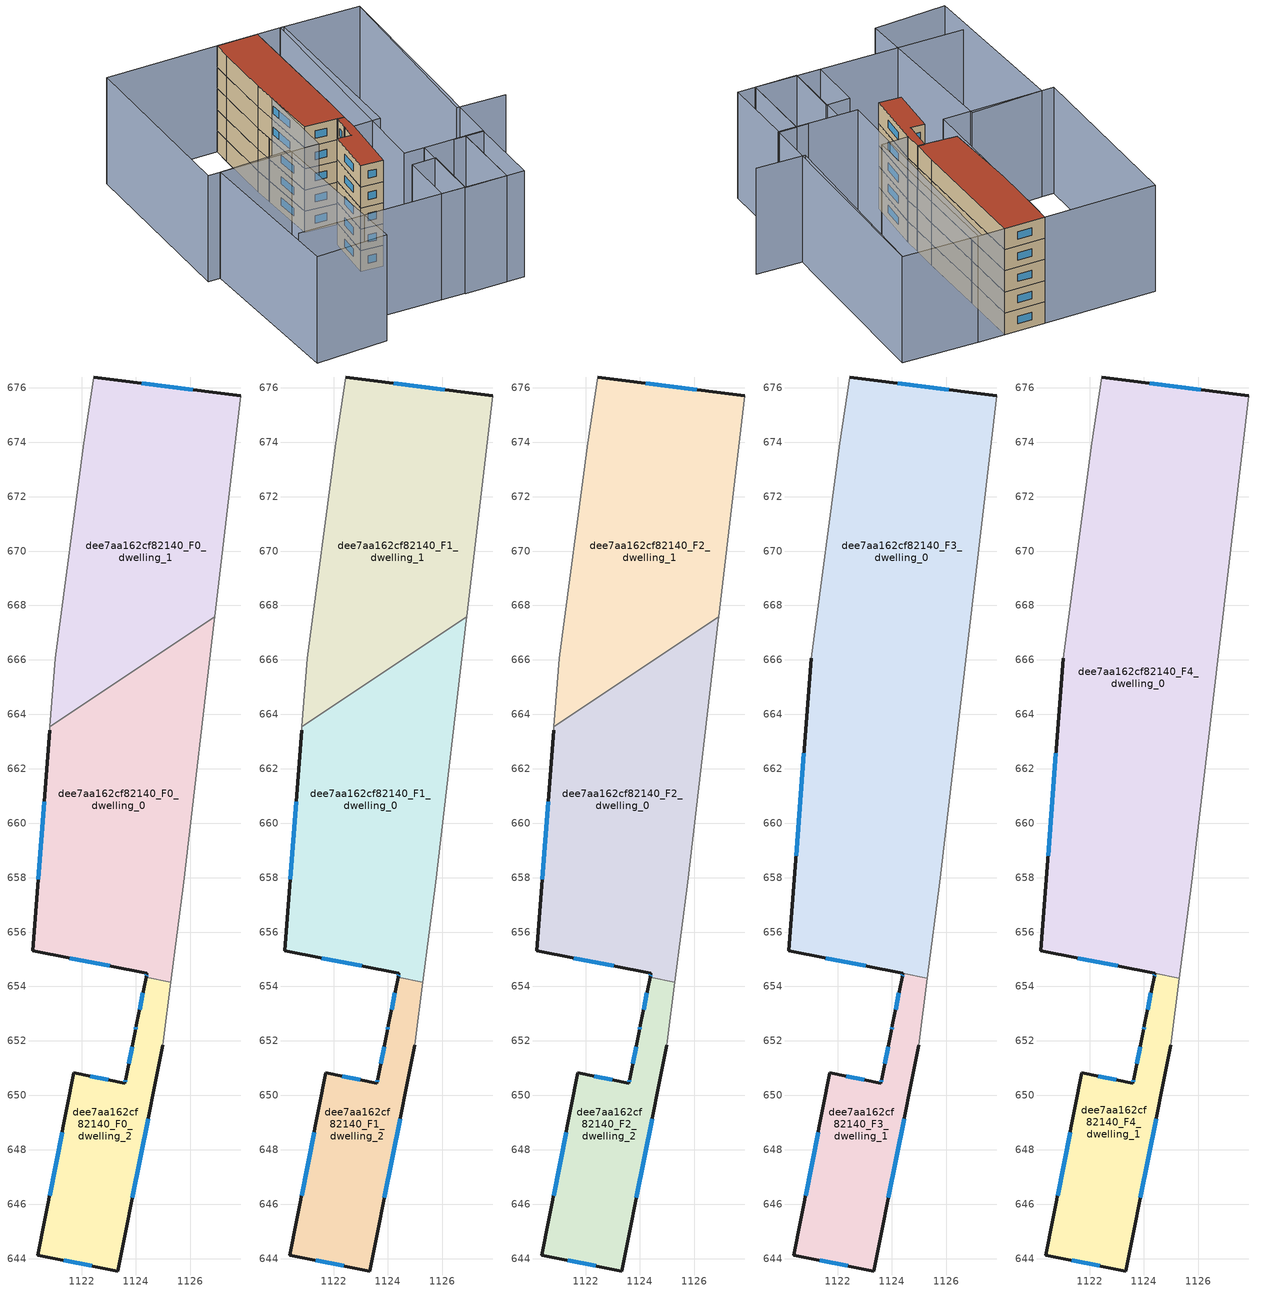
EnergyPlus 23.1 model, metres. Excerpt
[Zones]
dee7aa162cf82140_F0_dwelling_0
 floor ground (EU_floor_Construction): 1126.9,667.58 1126.88,667.45 1125.75,657.83 1125.28,654.16 1124.37,654.34 1124.4,654.49 1120.21,655.32 1120.83,663.41 1120.84,663.54 z0
 wall outside (EU_wall_Construction): 1120.83,663.41 1120.21,655.32 1124.4,654.49 1124.37,654.34 z0:3
 wall adiabatic (EU_wall_Construction): 1120.84,663.54 1120.83,663.41 / 1125.28,654.16 1125.75,657.83 1126.88,667.45 1126.9,667.58 z0:3
 wall to dee7aa162cf82140_F0_dwelling_1 (EU_wall_Construction): 1126.9,667.58 1120.84,663.54 z0:3
 wall to dee7aa162cf82140_F0_dwelling_2 (EU_wall_Construction): 1124.37,654.34 1125.28,654.16 z0:3
 window (EU_Window_Construction): 1120.63,660.78 1120.41,657.95 / 1124.39,654.44 1124.38,654.39 / 1121.57,655.05 1123.04,654.75 z0.98:2.02
dee7aa162cf82140_F0_dwelling_1
 floor ground (EU_floor_Construction): 1127.85,675.7 1126.9,667.58 1120.84,663.54 1121.03,666.07 1122.09,673.95 1122.45,676.39 z0
 wall outside (EU_wall_Construction): 1127.85,675.7 1122.45,676.39 z0:3
 wall adiabatic (EU_wall_Construction): 1122.45,676.39 1122.09,673.95 1121.03,666.07 1120.84,663.54 / 1126.9,667.58 1127.85,675.7 z0:3
 window (EU_Window_Construction): 1126.09,675.93 1124.21,676.17 z0.98:2.02
dee7aa162cf82140_F0_dwelling_2
 floor ground (EU_floor_Construction): 1125.28,654.16 1125.01,652 1124.98,651.85 1124.98,651.83 1123.34,643.54 1120.4,644.12 1121.72,650.83 1123.59,650.45 1123.62,650.59 1123.97,652.36 1124.02,652.57 1124.37,654.34 z0
 wall outside (EU_wall_Construction): 1124.37,654.34 1124.02,652.57 1123.97,652.36 1123.62,650.59 1123.59,650.45 1121.72,650.83 1120.4,644.12 1123.34,643.54 1124.98,651.83 z0:3
 wall adiabatic (EU_wall_Construction): 1124.98,651.83 1124.98,651.85 1125.01,652 1125.28,654.16 z0:3
 window (EU_Window_Construction): 1123.87,646.24 1124.44,649.14 / 1121.36,643.94 1122.38,643.73 / 1121.29,648.65 1120.83,646.3 / 1122.98,650.57 1122.33,650.7 / 1123.61,650.54 1123.6,650.49 / 1123.86,651.78 1123.73,651.17 / 1124,652.5 1123.99,652.43 / 1124.25,653.76 1124.13,653.15 z0.98:2.02
dee7aa162cf82140_F1_dwelling_0
 floor to dee7aa162cf82140_F0_dwelling_0 (EU_floor_Construction): 1126.9,667.58 1126.88,667.45 1125.75,657.83 1125.28,654.16 1124.37,654.34 1124.4,654.49 1120.21,655.32 1120.83,663.41 1120.84,663.54 z3
 wall outside (EU_wall_Construction): 1120.83,663.41 1120.21,655.32 1124.4,654.49 1124.37,654.34 z3:6
 wall adiabatic (EU_wall_Construction): 1120.84,663.54 1120.83,663.41 / 1125.28,654.16 1125.75,657.83 1126.88,667.45 1126.9,667.58 z3:6
 wall to dee7aa162cf82140_F1_dwelling_1 (EU_wall_Construction): 1126.9,667.58 1120.84,663.54 z3:6
 wall to dee7aa162cf82140_F1_dwelling_2 (EU_wall_Construction): 1124.37,654.34 1125.28,654.16 z3:6
 window (EU_Window_Construction): 1120.63,660.78 1120.41,657.95 / 1124.39,654.44 1124.38,654.39 / 1121.57,655.05 1123.04,654.75 z3.98:5.02
dee7aa162cf82140_F1_dwelling_1
 floor to dee7aa162cf82140_F0_dwelling_1 (EU_floor_Construction): 1127.85,675.7 1126.9,667.58 1120.84,663.54 1121.03,666.07 1122.09,673.95 1122.45,676.39 z3
 wall outside (EU_wall_Construction): 1127.85,675.7 1122.45,676.39 z3:6
 wall adiabatic (EU_wall_Construction): 1122.45,676.39 1122.09,673.95 1121.03,666.07 1120.84,663.54 / 1126.9,667.58 1127.85,675.7 z3:6
 window (EU_Window_Construction): 1126.09,675.93 1124.21,676.17 z3.98:5.02
dee7aa162cf82140_F1_dwelling_2
 floor to dee7aa162cf82140_F0_dwelling_2 (EU_floor_Construction): 1125.28,654.16 1125.01,652 1124.98,651.85 1124.98,651.83 1123.34,643.54 1120.4,644.12 1121.72,650.83 1123.59,650.45 1123.62,650.59 1123.97,652.36 1124.02,652.57 1124.37,654.34 z3
 wall outside (EU_wall_Construction): 1124.37,654.34 1124.02,652.57 1123.97,652.36 1123.62,650.59 1123.59,650.45 1121.72,650.83 1120.4,644.12 1123.34,643.54 1124.98,651.83 z3:6
 wall adiabatic (EU_wall_Construction): 1124.98,651.83 1124.98,651.85 1125.01,652 1125.28,654.16 z3:6
 window (EU_Window_Construction): 1123.87,646.24 1124.44,649.14 / 1121.36,643.94 1122.38,643.73 / 1121.29,648.65 1120.83,646.3 / 1122.98,650.57 1122.33,650.7 / 1123.61,650.54 1123.6,650.49 / 1123.86,651.78 1123.73,651.17 / 1124,652.5 1123.99,652.43 / 1124.25,653.76 1124.13,653.15 z3.98:5.02
dee7aa162cf82140_F2_dwelling_0
 floor to dee7aa162cf82140_F1_dwelling_0 (EU_floor_Construction): 1126.9,667.58 1126.88,667.45 1125.75,657.83 1125.28,654.16 1124.37,654.34 1124.4,654.49 1120.21,655.32 1120.83,663.41 1120.84,663.54 z6
 wall outside (EU_wall_Construction): 1120.83,663.41 1120.21,655.32 1124.4,654.49 1124.37,654.34 z6:9
 wall adiabatic (EU_wall_Construction): 1120.84,663.54 1120.83,663.41 / 1125.28,654.16 1125.75,657.83 1126.88,667.45 1126.9,667.58 z6:9
 wall to dee7aa162cf82140_F2_dwelling_1 (EU_wall_Construction): 1126.9,667.58 1120.84,663.54 z6:9
 wall to dee7aa162cf82140_F2_dwelling_2 (EU_wall_Construction): 1124.37,654.34 1125.28,654.16 z6:9
 window (EU_Window_Construction): 1120.63,660.78 1120.41,657.95 / 1124.39,654.44 1124.38,654.39 / 1121.57,655.05 1123.04,654.75 z6.98:8.02
dee7aa162cf82140_F2_dwelling_1
 floor to dee7aa162cf82140_F1_dwelling_1 (EU_floor_Construction): 1127.85,675.7 1126.9,667.58 1120.84,663.54 1121.03,666.07 1122.09,673.95 1122.45,676.39 z6
 wall outside (EU_wall_Construction): 1127.85,675.7 1122.45,676.39 z6:9
 wall adiabatic (EU_wall_Construction): 1122.45,676.39 1122.09,673.95 1121.03,666.07 1120.84,663.54 / 1126.9,667.58 1127.85,675.7 z6:9
 window (EU_Window_Construction): 1126.09,675.93 1124.21,676.17 z6.98:8.02
dee7aa162cf82140_F2_dwelling_2
 floor to dee7aa162cf82140_F1_dwelling_2 (EU_floor_Construction): 1125.28,654.16 1125.01,652 1124.98,651.85 1124.98,651.83 1123.34,643.54 1120.4,644.12 1121.72,650.83 1123.59,650.45 1123.62,650.59 1123.97,652.36 1124.02,652.57 1124.37,654.34 z6
 wall outside (EU_wall_Construction): 1124.37,654.34 1124.02,652.57 1123.97,652.36 1123.62,650.59 1123.59,650.45 1121.72,650.83 1120.4,644.12 1123.34,643.54 1124.98,651.83 z6:9
 wall adiabatic (EU_wall_Construction): 1124.98,651.83 1124.98,651.85 1125.01,652 1125.28,654.16 z6:9
 window (EU_Window_Construction): 1123.87,646.24 1124.44,649.14 / 1121.36,643.94 1122.38,643.73 / 1121.29,648.65 1120.83,646.3 / 1122.98,650.57 1122.33,650.7 / 1123.61,650.54 1123.6,650.49 / 1123.86,651.78 1123.73,651.17 / 1124,652.5 1123.99,652.43 / 1124.25,653.76 1124.13,653.15 z6.98:8.02
dee7aa162cf82140_F3_dwelling_0
 floor to dee7aa162cf82140_F2_dwelling_0 (EU_floor_Construction): 1126.9,667.58 1126.88,667.45 1125.75,657.83 1125.3,654.31 1120.21,655.32 1120.84,663.51 1120.84,663.54 z9
 floor to dee7aa162cf82140_F2_dwelling_1 (EU_floor_Construction): 1127.85,675.7 1126.89,667.58 1120.84,663.54 1121.03,666.07 1122.09,673.95 1122.45,676.39 z9
 wall outside (EU_wall_Construction): 1121.03,666.07 1120.21,655.32 1124.4,654.48 / 1127.85,675.7 1122.45,676.39 z9:12
 wall adiabatic (EU_wall_Construction): 1122.45,676.39 1122.09,673.95 1121.03,666.07 / 1125.3,654.3 1125.75,657.83 1127.85,675.7 z9:12
 wall to dee7aa162cf82140_F3_dwelling_1 (EU_wall_Construction): 1124.4,654.48 1125.3,654.3 z9:12
 window (EU_Window_Construction): 1120.76,662.57 1120.48,658.81 / 1126.09,675.93 1124.21,676.17 / 1121.57,655.04 1123.04,654.75 z9.98:11.02
dee7aa162cf82140_F3_dwelling_1
 floor to dee7aa162cf82140_F2_dwelling_2 (EU_floor_Construction): 1125.28,654.16 1125.01,652 1124.98,651.85 1124.98,651.83 1123.34,643.54 1120.4,644.12 1121.72,650.83 1123.59,650.45 1123.62,650.59 1123.97,652.36 1124.02,652.57 1124.37,654.34 z9
 floor to dee7aa162cf82140_F2_dwelling_0 (EU_floor_Construction): 1125.3,654.31 1125.28,654.16 1124.37,654.34 1124.4,654.48 z9
 wall outside (EU_wall_Construction): 1124.4,654.48 1124.37,654.34 1124.02,652.57 1123.97,652.36 1123.62,650.59 1123.59,650.45 1121.72,650.83 1120.4,644.12 1123.34,643.54 1124.98,651.83 z9:12
 wall adiabatic (EU_wall_Construction): 1124.98,651.83 1124.98,651.85 1125.01,652 1125.3,654.3 z9:12
 window (EU_Window_Construction): 1124.39,654.44 1124.38,654.38 / 1123.87,646.24 1124.44,649.14 / 1121.36,643.94 1122.38,643.73 / 1121.29,648.65 1120.83,646.3 / 1122.98,650.57 1122.33,650.7 / 1123.61,650.54 1123.6,650.49 / 1123.86,651.78 1123.74,651.17 / 1124,652.5 1123.99,652.43 / 1124.25,653.76 1124.13,653.15 z9.98:11.02
dee7aa162cf82140_F4_dwelling_0
 floor to dee7aa162cf82140_F3_dwelling_0 (EU_floor_Construction): 1127.85,675.7 1125.75,657.83 1125.3,654.3 1120.21,655.32 1121.03,666.07 1122.09,673.95 1122.45,676.39 z12
 wall outside (EU_wall_Construction): 1121.03,666.07 1120.21,655.32 1124.4,654.48 / 1127.85,675.7 1122.45,676.39 z12:15
 wall adiabatic (EU_wall_Construction): 1122.45,676.39 1122.09,673.95 1121.03,666.07 / 1125.3,654.3 1125.75,657.83 1127.85,675.7 z12:15
 wall to dee7aa162cf82140_F4_dwelling_1 (EU_wall_Construction): 1124.4,654.48 1125.3,654.3 z12:15
 window (EU_Window_Construction): 1120.76,662.57 1120.48,658.81 / 1126.09,675.93 1124.21,676.17 / 1121.57,655.04 1123.04,654.75 z12.98:14.02
 roof outside (EU_roof_Construction): 1125.3,654.3 1125.75,657.83 1127.85,675.7 1122.45,676.39 1122.09,673.95 1121.03,666.07 1120.21,655.32 z15
dee7aa162cf82140_F4_dwelling_1
 floor to dee7aa162cf82140_F3_dwelling_1 (EU_floor_Construction): 1125.3,654.3 1125.01,652 1124.98,651.85 1124.98,651.83 1123.34,643.54 1120.4,644.12 1121.72,650.83 1123.59,650.45 1123.62,650.59 1123.97,652.36 1124.02,652.57 1124.37,654.34 1124.4,654.48 z12
 wall outside (EU_wall_Construction): 1124.4,654.48 1124.37,654.34 1124.02,652.57 1123.97,652.36 1123.62,650.59 1123.59,650.45 1121.72,650.83 1120.4,644.12 1123.34,643.54 1124.98,651.83 z12:15
 wall adiabatic (EU_wall_Construction): 1124.98,651.83 1124.98,651.85 1125.01,652 1125.3,654.3 z12:15
 window (EU_Window_Construction): 1124.39,654.44 1124.38,654.38 / 1123.87,646.24 1124.44,649.14 / 1121.36,643.94 1122.38,643.73 / 1121.29,648.65 1120.83,646.3 / 1122.98,650.57 1122.33,650.7 / 1123.61,650.54 1123.6,650.49 / 1123.86,651.78 1123.74,651.17 / 1124,652.5 1123.99,652.43 / 1124.25,653.76 1124.13,653.15 z12.98:14.02
 roof outside (EU_roof_Construction): 1123.34,643.54 1124.98,651.83 1124.98,651.85 1125.01,652 1125.3,654.3 1124.4,654.48 1124.37,654.34 1124.02,652.57 1123.97,652.36 1123.62,650.59 1123.59,650.45 1121.72,650.83 1120.4,644.12 z15
shading: 1105.39,636.05 1133.31,632.06 / 1144.05,647.04 1137.48,648.1 / 1137.48,648.1 1141.53,673.45 / 1124.58,633.27 1125.6,640.73 / 1125.6,640.73 1128.75,640.3 / 1128.75,640.3 1127.74,632.84 / 1127.74,632.84 1124.58,633.27 / 1133.28,632.02 1134.62,642.35 / 1134.62,642.35 1137.02,642.04 / 1137.02,642.04 1135.68,631.7 / 1135.68,631.7 1133.28,632.02 / 1141.65,673.75 1137,641.88 / 1137,641.88 1126.35,643.43 / 1126.35,643.43 1131,675.3 / 1131,675.3 1141.65,673.75 / 1134.61,642.25 1133.28,632.02 / 1133.28,632.02 1127.64,632.75 / 1127.64,632.75 1128.97,642.99 / 1128.97,642.99 1134.61,642.25 / 1105.85,652.85 1115.58,652.05 / 1115.58,652.05 1113.73,629.52 / 1113.73,629.52 1104,630.32 / 1104,630.32 1105.85,652.85 / 1125,651.94 1127.85,675.7 / 1127.85,675.7 1131.49,675.27 / 1131.49,675.27 1128.64,651.51 / 1128.64,651.51 1125,651.94 / 1107.4,678.3 1122.45,676.39 / 1122.45,676.39 1119.26,651.15 / 1119.26,651.15 1104.21,653.05 / 1104.21,653.05 1107.4,678.3 z0:15
[Building]
EU S2 Campaign: North Axis=0; Terrain=City; Solar Distribution=FullExterior
[Site:Location]
Bologna: Latitude=44.5; Longitude=11.25; Time Zone=1; Elevation=37
[SizingPeriod:WeatherFileDays]
AnnualSizingPeriod: Begin Month=1; Begin Day of Month=1; End Month=12; End Day of Month=31; Day of Week for Start Day=Monday; Use Weather File Daylight Saving Period=No; Use Weather File Rain and Snow Indicators=No
[MATERIAL]
EU_InternalMass_Material: Roughness=MediumRough; Thickness=0.1; Conductivity=1; Density=1800; Specific Heat=900; Thermal Absorptance=0.9; Solar Absorptance=0.7; Visible Absorptance=0.7
[MATERIAL:NOMASS] Roughness=MediumRough; Thermal Absorptance=0.9; Solar Absorptance=0.7; Visible Absorptance=0.7
Name | Thermal Resistance
EU_wall_NoMass | 0.905828
EU_roof_NoMass | 0.37593
EU_floor_NoMass | 0.67114
[WINDOWMATERIAL:SIMPLEGLAZINGSYSTEM]
EU_Window_SimpleGlazing: UFactor=4.52486; Solar Heat Gain Coefficient=0.85; Visible Transmittance=0.85
[CONSTRUCTION]
EU_wall_Construction: EU_wall_NoMass
EU_roof_Construction: EU_roof_NoMass
EU_floor_Construction: EU_floor_NoMass
EU_Window_Construction: EU_Window_SimpleGlazing
EU_InternalMass_Construction: EU_InternalMass_Material
[ZONE] Type=1; Multiplier=1; Ceiling Height=autocalculate; Floor Area=autocalculate; Part of Total Floor Area=Yes
Name | Volume
dee7aa162cf82140_F0_dwelling_0; dee7aa162cf82140_F1_dwelling_0; dee7aa162cf82140_F2_dwelling_0 | 175.614
dee7aa162cf82140_F3_dwelling_0; dee7aa162cf82140_F4_dwelling_0 | 351.875
dee7aa162cf82140_F0_dwelling_1; dee7aa162cf82140_F1_dwelling_1; dee7aa162cf82140_F2_dwelling_1 | 176.659
dee7aa162cf82140_F3_dwelling_1; dee7aa162cf82140_F4_dwelling_1 | 74.2449
dee7aa162cf82140_F0_dwelling_2; dee7aa162cf82140_F1_dwelling_2; dee7aa162cf82140_F2_dwelling_2 | 73.8252
[INTERNALMASS] Construction=EU_InternalMass_Construction
Name | Zone or ZoneList | Surface Area
dee7aa162cf82140_F0_dwelling_0_EU_InternalMass | dee7aa162cf82140_F0_dwelling_0 | 58.5427
dee7aa162cf82140_F0_dwelling_1_EU_InternalMass | dee7aa162cf82140_F0_dwelling_1 | 58.8785
dee7aa162cf82140_F0_dwelling_2_EU_InternalMass | dee7aa162cf82140_F0_dwelling_2 | 24.6063
dee7aa162cf82140_F1_dwelling_0_EU_InternalMass | dee7aa162cf82140_F1_dwelling_0 | 58.5427
dee7aa162cf82140_F1_dwelling_1_EU_InternalMass | dee7aa162cf82140_F1_dwelling_1 | 58.8785
dee7aa162cf82140_F1_dwelling_2_EU_InternalMass | dee7aa162cf82140_F1_dwelling_2 | 24.6063
dee7aa162cf82140_F2_dwelling_0_EU_InternalMass | dee7aa162cf82140_F2_dwelling_0 | 58.5427
dee7aa162cf82140_F2_dwelling_1_EU_InternalMass | dee7aa162cf82140_F2_dwelling_1 | 58.8785
dee7aa162cf82140_F2_dwelling_2_EU_InternalMass | dee7aa162cf82140_F2_dwelling_2 | 24.6063
dee7aa162cf82140_F3_dwelling_0_EU_InternalMass | dee7aa162cf82140_F3_dwelling_0 | 117.287
dee7aa162cf82140_F3_dwelling_1_EU_InternalMass | dee7aa162cf82140_F3_dwelling_1 | 24.7451
dee7aa162cf82140_F4_dwelling_0_EU_InternalMass | dee7aa162cf82140_F4_dwelling_0 | 117.287
dee7aa162cf82140_F4_dwelling_1_EU_InternalMass | dee7aa162cf82140_F4_dwelling_1 | 24.7451
[OTHEREQUIPMENT] Fuel Type=Electricity; Design Level Calculation Method=Watts/Area; Power per Zone Floor Area=1; Fraction Latent=0; Fraction Radiant=0; Fraction Lost=0; Carbon Dioxide Generation Rate=0; EndUse Subcategory=EU_Step8_InternalGains
Name | Zone or ZoneList or Space or SpaceList | Schedule
EU_Step8_InternalGain_dee7aa162cf82140_F0_dwelling_0_f000 | dee7aa162cf82140_F0_dwelling_0 | EU_Step8_GainSchedule_dee7aa162cf82140_F0_dwelling_0_f000
EU_Step8_InternalGain_dee7aa162cf82140_F0_dwelling_1_f000 | dee7aa162cf82140_F0_dwelling_1 | EU_Step8_GainSchedule_dee7aa162cf82140_F0_dwelling_1_f000
EU_Step8_InternalGain_dee7aa162cf82140_F0_dwelling_2_f000 | dee7aa162cf82140_F0_dwelling_2 | EU_Step8_GainSchedule_dee7aa162cf82140_F0_dwelling_2_f000
EU_Step8_InternalGain_dee7aa162cf82140_F1_dwelling_0_f000 | dee7aa162cf82140_F1_dwelling_0 | EU_Step8_GainSchedule_dee7aa162cf82140_F1_dwelling_0_f000
EU_Step8_InternalGain_dee7aa162cf82140_F1_dwelling_1_f000 | dee7aa162cf82140_F1_dwelling_1 | EU_Step8_GainSchedule_dee7aa162cf82140_F1_dwelling_1_f000
EU_Step8_InternalGain_dee7aa162cf82140_F1_dwelling_2_f000 | dee7aa162cf82140_F1_dwelling_2 | EU_Step8_GainSchedule_dee7aa162cf82140_F1_dwelling_2_f000
EU_Step8_InternalGain_dee7aa162cf82140_F2_dwelling_0_f000 | dee7aa162cf82140_F2_dwelling_0 | EU_Step8_GainSchedule_dee7aa162cf82140_F2_dwelling_0_f000
EU_Step8_InternalGain_dee7aa162cf82140_F2_dwelling_1_f000 | dee7aa162cf82140_F2_dwelling_1 | EU_Step8_GainSchedule_dee7aa162cf82140_F2_dwelling_1_f000
EU_Step8_InternalGain_dee7aa162cf82140_F2_dwelling_2_f000 | dee7aa162cf82140_F2_dwelling_2 | EU_Step8_GainSchedule_dee7aa162cf82140_F2_dwelling_2_f000
EU_Step8_InternalGain_dee7aa162cf82140_F3_dwelling_0_f000 | dee7aa162cf82140_F3_dwelling_0 | EU_Step8_GainSchedule_dee7aa162cf82140_F3_dwelling_0_f000
EU_Step8_InternalGain_dee7aa162cf82140_F3_dwelling_1_f000 | dee7aa162cf82140_F3_dwelling_1 | EU_Step8_GainSchedule_dee7aa162cf82140_F3_dwelling_1_f000
EU_Step8_InternalGain_dee7aa162cf82140_F4_dwelling_0_f000 | dee7aa162cf82140_F4_dwelling_0 | EU_Step8_GainSchedule_dee7aa162cf82140_F4_dwelling_0_f000
EU_Step8_InternalGain_dee7aa162cf82140_F4_dwelling_1_f000 | dee7aa162cf82140_F4_dwelling_1 | EU_Step8_GainSchedule_dee7aa162cf82140_F4_dwelling_1_f000
[ZONEVENTILATION:DESIGNFLOWRATE] Schedule=EU_AlwaysOn; Design Flow Rate Calculation Method=AirChanges/Hour; Air Changes per Hour=0.73129; Ventilation Type=Natural; Fan Pressure Rise=0; Fan Total Efficiency=1; Constant Term Coefficient=1; Temperature Term Coefficient=0; Velocity Term Coefficient=0; Velocity Squared Term Coefficient=0; Minimum Indoor Temperature=-100; Maximum Indoor Temperature=100; Delta Temperature=-100; Minimum Outdoor Temperature=-100; Maximum Outdoor Temperature=100; Maximum Wind Speed=40
Name | Zone or ZoneList or Space or SpaceList
EU_ConstantAir_dee7aa162cf82140_F0_dwelling_0 | dee7aa162cf82140_F0_dwelling_0
EU_ConstantAir_dee7aa162cf82140_F0_dwelling_1 | dee7aa162cf82140_F0_dwelling_1
EU_ConstantAir_dee7aa162cf82140_F0_dwelling_2 | dee7aa162cf82140_F0_dwelling_2
EU_ConstantAir_dee7aa162cf82140_F1_dwelling_0 | dee7aa162cf82140_F1_dwelling_0
EU_ConstantAir_dee7aa162cf82140_F1_dwelling_1 | dee7aa162cf82140_F1_dwelling_1
EU_ConstantAir_dee7aa162cf82140_F1_dwelling_2 | dee7aa162cf82140_F1_dwelling_2
EU_ConstantAir_dee7aa162cf82140_F2_dwelling_0 | dee7aa162cf82140_F2_dwelling_0
EU_ConstantAir_dee7aa162cf82140_F2_dwelling_1 | dee7aa162cf82140_F2_dwelling_1
EU_ConstantAir_dee7aa162cf82140_F2_dwelling_2 | dee7aa162cf82140_F2_dwelling_2
EU_ConstantAir_dee7aa162cf82140_F3_dwelling_0 | dee7aa162cf82140_F3_dwelling_0
EU_ConstantAir_dee7aa162cf82140_F3_dwelling_1 | dee7aa162cf82140_F3_dwelling_1
EU_ConstantAir_dee7aa162cf82140_F4_dwelling_0 | dee7aa162cf82140_F4_dwelling_0
EU_ConstantAir_dee7aa162cf82140_F4_dwelling_1 | dee7aa162cf82140_F4_dwelling_1
[HVACTEMPLATE:THERMOSTAT] Constant Heating Setpoint=20; Constant Cooling Setpoint=50
EU_HeatOnly_dee7aa162cf82140_F0_dwelling_0; EU_HeatOnly_dee7aa162cf82140_F0_dwelling_1; EU_HeatOnly_dee7aa162cf82140_F0_dwelling_2; EU_HeatOnly_dee7aa162cf82140_F1_dwelling_0; EU_HeatOnly_dee7aa162cf82140_F1_dwelling_1; EU_HeatOnly_dee7aa162cf82140_F1_dwelling_2; EU_HeatOnly_dee7aa162cf82140_F2_dwelling_0; EU_HeatOnly_dee7aa162cf82140_F2_dwelling_1; EU_HeatOnly_dee7aa162cf82140_F2_dwelling_2; EU_HeatOnly_dee7aa162cf82140_F3_dwelling_0; EU_HeatOnly_dee7aa162cf82140_F3_dwelling_1; EU_HeatOnly_dee7aa162cf82140_F4_dwelling_0; EU_HeatOnly_dee7aa162cf82140_F4_dwelling_1
[HVACTEMPLATE:ZONE:IDEALLOADSAIRSYSTEM] System Availability Schedule=EU_AlwaysOn; Maximum Heating Supply Air Temperature=50; Minimum Cooling Supply Air Temperature=13; Maximum Heating Supply Air Humidity Ratio=0.0156; Minimum Cooling Supply Air Humidity Ratio=0.0077; Heating Limit=NoLimit; Cooling Limit=NoLimit; Heating Availability Schedule=EU_AlwaysOn; Cooling Availability Schedule=EU_CoolingOff; Dehumidification Control Type=ConstantSensibleHeatRatio; Cooling Sensible Heat Ratio=0.7; Dehumidification Setpoint=60; Humidification Control Type=None; Humidification Setpoint=30; Outdoor Air Method=None; Outdoor Air Flow Rate per Person=0.00944; Outdoor Air Flow Rate per Zone Floor Area=0; Outdoor Air Flow Rate per Zone=0; Demand Controlled Ventilation Type=None; Outdoor Air Economizer Type=NoEconomizer; Heat Recovery Type=None; Sensible Heat Recovery Effectiveness=0.7; Latent Heat Recovery Effectiveness=0.65
Name | Template Thermostat
dee7aa162cf82140_F0_dwelling_0 | EU_HeatOnly_dee7aa162cf82140_F0_dwelling_0
dee7aa162cf82140_F0_dwelling_1 | EU_HeatOnly_dee7aa162cf82140_F0_dwelling_1
dee7aa162cf82140_F0_dwelling_2 | EU_HeatOnly_dee7aa162cf82140_F0_dwelling_2
dee7aa162cf82140_F1_dwelling_0 | EU_HeatOnly_dee7aa162cf82140_F1_dwelling_0
dee7aa162cf82140_F1_dwelling_1 | EU_HeatOnly_dee7aa162cf82140_F1_dwelling_1
dee7aa162cf82140_F1_dwelling_2 | EU_HeatOnly_dee7aa162cf82140_F1_dwelling_2
dee7aa162cf82140_F2_dwelling_0 | EU_HeatOnly_dee7aa162cf82140_F2_dwelling_0
dee7aa162cf82140_F2_dwelling_1 | EU_HeatOnly_dee7aa162cf82140_F2_dwelling_1
dee7aa162cf82140_F2_dwelling_2 | EU_HeatOnly_dee7aa162cf82140_F2_dwelling_2
dee7aa162cf82140_F3_dwelling_0 | EU_HeatOnly_dee7aa162cf82140_F3_dwelling_0
dee7aa162cf82140_F3_dwelling_1 | EU_HeatOnly_dee7aa162cf82140_F3_dwelling_1
dee7aa162cf82140_F4_dwelling_0 | EU_HeatOnly_dee7aa162cf82140_F4_dwelling_0
dee7aa162cf82140_F4_dwelling_1 | EU_HeatOnly_dee7aa162cf82140_F4_dwelling_1
[SIZING:ZONE] Zone Cooling Design Supply Air Temperature Input Method=SupplyAirTemperature; Zone Cooling Design Supply Air Temperature=13; Zone Heating Design Supply Air Temperature Input Method=SupplyAirTemperature; Zone Heating Design Supply Air Temperature=50; Zone Cooling Design Supply Air Humidity Ratio=0.008; Zone Heating Design Supply Air Humidity Ratio=0.008; Cooling Design Air Flow Method=DesignDay; Cooling Design Air Flow Rate=0; Cooling Minimum Air Flow per Zone Floor Area=0.000762; Cooling Minimum Air Flow=0; Cooling Minimum Air Flow Fraction=0.2; Heating Design Air Flow Method=DesignDay; Heating Design Air Flow Rate=0; Heating Maximum Air Flow per Zone Floor Area=0.002032; Heating Maximum Air Flow=0.141576; Heating Maximum Air Flow Fraction=0.3; Account for Dedicated Outdoor Air System=No; Dedicated Outdoor Air System Control Strategy=NeutralSupplyAir; Dedicated Outdoor Air Low Setpoint Temperature for Design=autosize; Dedicated Outdoor Air High Setpoint Temperature for Design=autosize; Zone Load Sizing Method=Sensible Load Only No Latent Load; Zone Latent Cooling Design Supply Air Humidity Ratio Input Method=HumidityRatioDifference; Zone Cooling Design Supply Air Humidity Ratio Difference=0.005; Zone Latent Heating Design Supply Air Humidity Ratio Input Method=HumidityRatioDifference; Zone Humidification Design Supply Air Humidity Ratio Difference=0.005
dee7aa162cf82140_F0_dwelling_0; dee7aa162cf82140_F0_dwelling_1; dee7aa162cf82140_F0_dwelling_2; dee7aa162cf82140_F1_dwelling_0; dee7aa162cf82140_F1_dwelling_1; dee7aa162cf82140_F1_dwelling_2; dee7aa162cf82140_F2_dwelling_0; dee7aa162cf82140_F2_dwelling_1; dee7aa162cf82140_F2_dwelling_2; dee7aa162cf82140_F3_dwelling_0; dee7aa162cf82140_F3_dwelling_1; dee7aa162cf82140_F4_dwelling_0; dee7aa162cf82140_F4_dwelling_1
[SCHEDULE:CONSTANT]
Name | Hourly Value
EU_AlwaysOn | 1
EU_CoolingOff | 0
[SCHEDULE:FILE] Column Number=1; Rows to Skip at Top=0; Number of Hours of Data=8760; Column Separator=Comma; Interpolate to Timestep=No; Minutes per Item=60; Adjust Schedule for Daylight Savings=Yes
Name | File
EU_Step8_GainSchedule_dee7aa162cf82140_F0_dwelling_0_f000 | ../../schedules/dee7aa162cf82140/dee7aa162cf82140_F0_dwelling_0_f000_gain.csv
EU_Step8_GainSchedule_dee7aa162cf82140_F0_dwelling_1_f000 | ../../schedules/dee7aa162cf82140/dee7aa162cf82140_F0_dwelling_1_f000_gain.csv
EU_Step8_GainSchedule_dee7aa162cf82140_F0_dwelling_2_f000 | ../../schedules/dee7aa162cf82140/dee7aa162cf82140_F0_dwelling_2_f000_gain.csv
EU_Step8_GainSchedule_dee7aa162cf82140_F1_dwelling_0_f000 | ../../schedules/dee7aa162cf82140/dee7aa162cf82140_F1_dwelling_0_f000_gain.csv
EU_Step8_GainSchedule_dee7aa162cf82140_F1_dwelling_1_f000 | ../../schedules/dee7aa162cf82140/dee7aa162cf82140_F1_dwelling_1_f000_gain.csv
EU_Step8_GainSchedule_dee7aa162cf82140_F1_dwelling_2_f000 | ../../schedules/dee7aa162cf82140/dee7aa162cf82140_F1_dwelling_2_f000_gain.csv
EU_Step8_GainSchedule_dee7aa162cf82140_F2_dwelling_0_f000 | ../../schedules/dee7aa162cf82140/dee7aa162cf82140_F2_dwelling_0_f000_gain.csv
EU_Step8_GainSchedule_dee7aa162cf82140_F2_dwelling_1_f000 | ../../schedules/dee7aa162cf82140/dee7aa162cf82140_F2_dwelling_1_f000_gain.csv
EU_Step8_GainSchedule_dee7aa162cf82140_F2_dwelling_2_f000 | ../../schedules/dee7aa162cf82140/dee7aa162cf82140_F2_dwelling_2_f000_gain.csv
EU_Step8_GainSchedule_dee7aa162cf82140_F3_dwelling_0_f000 | ../../schedules/dee7aa162cf82140/dee7aa162cf82140_F3_dwelling_0_f000_gain.csv
EU_Step8_GainSchedule_dee7aa162cf82140_F3_dwelling_1_f000 | ../../schedules/dee7aa162cf82140/dee7aa162cf82140_F3_dwelling_1_f000_gain.csv
EU_Step8_GainSchedule_dee7aa162cf82140_F4_dwelling_0_f000 | ../../schedules/dee7aa162cf82140/dee7aa162cf82140_F4_dwelling_0_f000_gain.csv
EU_Step8_GainSchedule_dee7aa162cf82140_F4_dwelling_1_f000 | ../../schedules/dee7aa162cf82140/dee7aa162cf82140_F4_dwelling_1_f000_gain.csv
